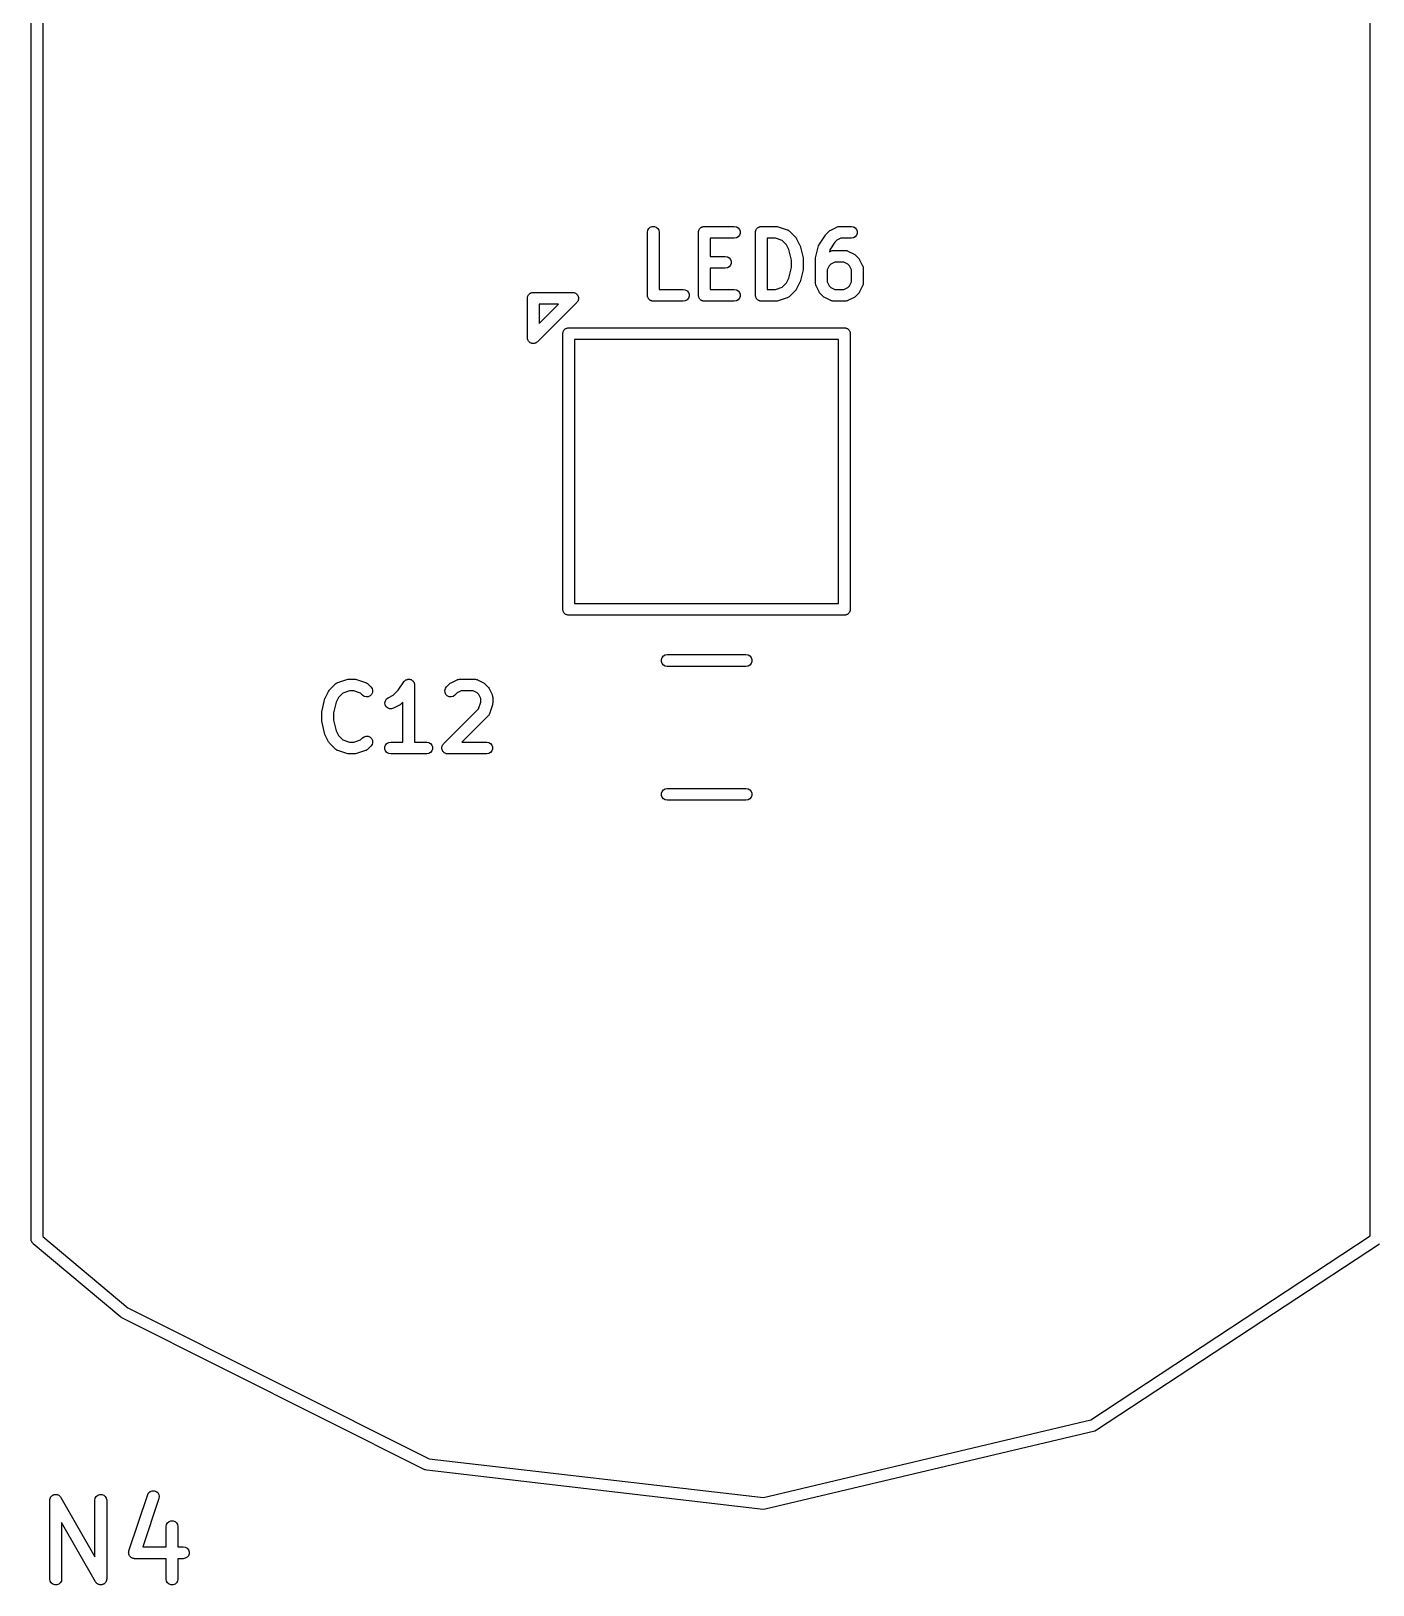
# Model space of a CAD drawing. Extents: x 76 to 223, y -93 to -41.
# Drawn here: x 151.43 to 168.46, y -73.39 to -53.66 of the extents above; entities that cross this region are included whole.
import ezdxf

# ---------------------------------------------------------------- set-up
doc = ezdxf.new("R2010")
doc.units = 0
doc.header["$MEASUREMENT"] = 0
doc.layers.add('BLACK', color=7, linetype='CONTINUOUS')

msp = doc.modelspace()

# ---------------------------------------------------------------- linework, layer by layer
at = {"layer": 'Black'}
for p, q in [((151.425, -69), (151.425, -51)), ((151.575, -51.0404), (151.575, -68.965)), ((168.425, -68.9596), (168.425, -51.035)), ((159.249, -56.2119), (159.253, -56.1863)), ((159.249, -57.0119), (159.249, -56.2119)), ((159.253, -56.1863), (159.266, -56.1637)), ((159.266, -56.1637), (159.286, -56.147)), ((159.286, -56.147), (159.311, -56.138)), ((159.311, -56.138), (159.337, -56.138)), ((159.337, -56.138), (159.361, -56.147)), ((159.361, -56.147), (159.381, -56.1637)), ((159.381, -56.1637), (159.394, -56.1863)), ((159.394, -56.1863), (159.399, -56.2119)), ((159.399, -56.2119), (159.399, -56.9369)), ((159.896, -56.2119), (159.898, -56.2054)), ((159.896, -57.0119), (159.896, -56.2119)), ((159.898, -56.1989), (159.9, -56.1927)), ((159.898, -56.2054), (159.898, -56.1989)), ((159.9, -56.1927), (159.901, -56.1863)), ((159.901, -56.1863), (159.904, -56.1806)), ((159.904, -56.1806), (159.906, -56.1744)), ((159.906, -56.1744), (159.911, -56.1694)), ((159.911, -56.1694), (159.914, -56.1637)), ((159.914, -56.1637), (159.919, -56.1595)), ((159.919, -56.1595), (159.923, -56.1545)), ((159.923, -56.1545), (159.929, -56.1512)), ((159.929, -56.1512), (159.934, -56.147)), ((159.934, -56.147), (159.94, -56.1447)), ((159.94, -56.1447), (159.946, -56.1414)), ((159.946, -56.1414), (159.952, -56.1403)), ((159.952, -56.1403), (159.958, -56.138)), ((159.958, -56.138), (159.965, -56.138)), ((159.965, -56.138), (159.971, -56.1369)), ((159.971, -56.1369), (160.352, -56.1369)), ((160.352, -56.1369), (160.378, -56.1414)), ((160.378, -56.1414), (160.401, -56.1545)), ((160.401, -56.1545), (160.417, -56.1744)), ((160.417, -56.1744), (160.426, -56.1989)), ((160.426, -56.2249), (160.417, -56.2494)), ((160.426, -56.1989), (160.426, -56.2249)), ((160.62, -56.2119), (160.621, -56.2054)), ((160.62, -57.0119), (160.62, -56.2119)), ((160.621, -56.1989), (160.624, -56.1927)), ((160.621, -56.2054), (160.621, -56.1989)), ((160.624, -56.1927), (160.625, -56.1863)), ((160.625, -56.1863), (160.628, -56.1806)), ((160.628, -56.1806), (160.63, -56.1744)), ((160.63, -56.1744), (160.635, -56.1694)), ((160.635, -56.1694), (160.638, -56.1637)), ((160.638, -56.1637), (160.643, -56.1595)), ((160.643, -56.1595), (160.647, -56.1545)), ((160.647, -56.1545), (160.653, -56.1512)), ((160.653, -56.1512), (160.658, -56.147)), ((160.658, -56.147), (160.664, -56.1447)), ((160.664, -56.1447), (160.67, -56.1414)), ((160.67, -56.1414), (160.676, -56.1403)), ((160.676, -56.1403), (160.682, -56.138)), ((160.682, -56.138), (160.689, -56.138)), ((160.689, -56.138), (160.695, -56.1369)), ((160.695, -56.1369), (160.886, -56.1369)), ((160.886, -56.1369), (160.898, -56.139)), ((160.898, -56.139), (160.909, -56.1408)), ((160.909, -56.1408), (161.024, -56.1788)), ((161.024, -56.1788), (161.028, -56.1809)), ((161.028, -56.1809), (161.032, -56.182)), ((161.032, -56.182), (161.039, -56.1871)), ((161.039, -56.1871), (161.047, -56.1913)), ((161.047, -56.1913), (161.049, -56.1945)), ((161.049, -56.1945), (161.053, -56.197)), ((161.053, -56.197), (161.129, -56.2732)), ((161.509, -56.2465), (161.514, -56.2411)), ((161.514, -56.2411), (161.518, -56.2351)), ((161.518, -56.2351), (161.556, -56.197)), ((161.556, -56.197), (161.566, -56.1901)), ((161.566, -56.1901), (161.576, -56.1829)), ((161.576, -56.1829), (161.652, -56.1448)), ((161.652, -56.1448), (161.656, -56.1436)), ((161.656, -56.1436), (161.66, -56.1414)), ((161.66, -56.1414), (161.669, -56.1399)), ((161.669, -56.1399), (161.677, -56.1374)), ((161.677, -56.1374), (161.681, -56.1377)), ((161.681, -56.1377), (161.686, -56.1369)), ((161.686, -56.1369), (161.838, -56.1369)), ((161.838, -56.1369), (161.864, -56.1414)), ((161.864, -56.1414), (161.886, -56.1545)), ((161.886, -56.1545), (161.903, -56.1744)), ((161.903, -56.1744), (161.912, -56.1989)), ((161.912, -56.2249), (161.903, -56.2494)), ((161.912, -56.1989), (161.912, -56.2249)), ((160.352, -56.2869), (160.046, -56.2869)), ((160.046, -56.2869), (160.046, -56.5179)), ((160.378, -56.2824), (160.352, -56.2869)), ((160.401, -56.2694), (160.378, -56.2824)), ((160.417, -56.2494), (160.401, -56.2694)), ((160.77, -56.2869), (160.77, -56.9369)), ((160.874, -56.2869), (160.77, -56.2869)), ((160.959, -56.3156), (160.874, -56.2869)), ((161.015, -56.3706), (160.959, -56.3156)), ((161.044, -56.4286), (161.015, -56.3706)), ((161.077, -56.564), (161.044, -56.4286)), ((161.129, -56.2732), (161.136, -56.283)), ((161.136, -56.283), (161.143, -56.2926)), ((161.143, -56.2926), (161.181, -56.3688)), ((161.181, -56.3688), (161.184, -56.3767)), ((161.184, -56.3767), (161.187, -56.3842)), ((161.187, -56.3842), (161.225, -56.5366)), ((161.384, -56.5366), (161.422, -56.3842)), ((161.422, -56.3842), (161.428, -56.3726)), ((161.428, -56.3726), (161.433, -56.3608)), ((161.433, -56.3608), (161.509, -56.2465)), ((161.565, -56.4332), (161.559, -56.4583)), ((161.63, -56.3359), (161.565, -56.4332)), ((161.593, -56.4447), (161.601, -56.4422)), ((161.601, -56.4422), (161.605, -56.4424)), ((161.605, -56.4424), (161.61, -56.4417)), ((161.61, -56.4417), (161.762, -56.4417)), ((161.654, -56.3116), (161.63, -56.3359)), ((161.703, -56.2869), (161.654, -56.3116)), ((161.838, -56.2869), (161.703, -56.2869)), ((161.762, -56.4417), (161.766, -56.4424)), ((161.766, -56.4424), (161.77, -56.4422)), ((161.77, -56.4422), (161.779, -56.4447)), ((161.864, -56.2824), (161.838, -56.2869)), ((161.886, -56.2694), (161.864, -56.2824)), ((161.903, -56.2494), (161.886, -56.2694)), ((160.046, -56.5179), (160.238, -56.5179)), ((160.238, -56.5179), (160.264, -56.5224)), ((160.264, -56.5224), (160.286, -56.5354)), ((160.286, -56.5354), (160.303, -56.5554)), ((160.303, -56.6304), (160.286, -56.6503)), ((160.303, -56.5554), (160.312, -56.5798)), ((160.312, -56.6059), (160.303, -56.6304)), ((160.312, -56.5798), (160.312, -56.6059)), ((161.077, -56.6598), (161.077, -56.564)), ((161.225, -56.5366), (161.226, -56.5457)), ((161.226, -56.5457), (161.227, -56.5548)), ((161.227, -56.5548), (161.227, -56.669)), ((161.382, -56.5548), (161.384, -56.5457)), ((161.382, -56.8595), (161.382, -56.5548)), ((161.384, -56.5457), (161.384, -56.5366)), ((161.557, -56.6373), (161.532, -56.6868)), ((161.578, -56.6164), (161.557, -56.6373)), ((161.559, -56.4583), (161.576, -56.4496)), ((161.576, -56.4496), (161.58, -56.4484)), ((161.627, -56.5917), (161.578, -56.6164)), ((161.58, -56.4484), (161.584, -56.4462)), ((161.584, -56.4462), (161.593, -56.4447)), ((161.744, -56.5917), (161.627, -56.5917)), ((161.794, -56.6164), (161.744, -56.5917)), ((161.779, -56.4447), (161.788, -56.4462)), ((161.788, -56.4462), (161.791, -56.4484)), ((161.791, -56.4484), (161.795, -56.4496)), ((161.815, -56.6373), (161.794, -56.6164)), ((161.795, -56.4496), (161.872, -56.4877)), ((161.839, -56.6868), (161.815, -56.6373)), ((161.872, -56.4877), (161.881, -56.4948)), ((161.881, -56.4948), (161.891, -56.5017)), ((161.891, -56.5017), (161.929, -56.5398)), ((161.929, -56.5398), (161.936, -56.5497)), ((161.936, -56.5497), (161.943, -56.5593)), ((161.943, -56.5593), (161.981, -56.6355)), ((161.981, -56.6355), (161.983, -56.6397)), ((161.983, -56.6397), (161.985, -56.6434)), ((160.238, -56.6679), (160.046, -56.6679)), ((160.046, -56.6679), (160.046, -56.9369)), ((160.264, -56.6633), (160.238, -56.6679)), ((160.286, -56.6503), (160.264, -56.6633)), ((161.015, -56.8532), (161.044, -56.7953)), ((161.044, -56.7953), (161.077, -56.6598)), ((161.225, -56.6872), (161.187, -56.8396)), ((161.226, -56.6781), (161.225, -56.6872)), ((161.227, -56.669), (161.226, -56.6781)), ((161.532, -56.6868), (161.532, -56.8418)), ((161.839, -56.8418), (161.839, -56.6868)), ((161.985, -56.6434), (161.986, -56.652)), ((161.986, -56.652), (161.989, -56.6605)), ((161.989, -56.6605), (161.989, -56.6648)), ((161.989, -56.6648), (161.989, -56.669)), ((161.989, -56.669), (161.989, -56.8595)), ((157.726, -57.037), (157.728, -57.0308)), ((157.728, -57.0308), (157.73, -57.0243)), ((157.73, -57.0243), (157.733, -57.0187)), ((157.733, -57.0187), (157.735, -57.0125)), ((157.735, -57.0125), (157.739, -57.0075)), ((157.739, -57.0075), (157.743, -57.0018)), ((157.743, -57.0018), (157.748, -56.9976)), ((157.748, -56.9976), (157.752, -56.9925)), ((157.752, -56.9925), (157.757, -56.9893)), ((157.757, -56.9893), (157.762, -56.985)), ((157.762, -56.985), (157.769, -56.9828)), ((157.769, -56.9828), (157.774, -56.9795)), ((157.774, -56.9795), (157.781, -56.9784)), ((157.781, -56.9784), (157.787, -56.9761)), ((157.787, -56.9761), (157.794, -56.9761)), ((157.794, -56.9761), (157.8, -56.975)), ((157.8, -56.975), (158.3, -56.975)), ((158.3, -56.975), (158.31, -56.9767)), ((158.31, -56.9767), (158.319, -56.9776)), ((158.319, -56.9776), (158.322, -56.9789)), ((158.322, -56.9789), (158.326, -56.9795)), ((158.326, -56.9795), (158.334, -56.9844)), ((158.334, -56.9844), (158.343, -56.9886)), ((158.343, -56.9886), (158.345, -56.9909)), ((158.345, -56.9909), (158.348, -56.9925)), ((158.348, -56.9925), (158.355, -57)), ((158.355, -57), (158.361, -57.007)), ((158.361, -57.007), (158.363, -57.01)), ((158.363, -57.01), (158.365, -57.0125)), ((158.365, -57.0125), (158.368, -57.0217)), ((158.368, -57.0217), (158.372, -57.0306)), ((158.372, -57.0306), (158.373, -57.0339)), ((158.373, -57.0339), (158.374, -57.037)), ((159.25, -57.0184), (159.249, -57.0119)), ((159.25, -57.0249), (159.25, -57.0184)), ((159.252, -57.0311), (159.25, -57.0249)), ((159.253, -57.0376), (159.252, -57.0311)), ((159.399, -56.9369), (159.705, -56.9369)), ((159.705, -56.9369), (159.73, -56.9414)), ((159.73, -56.9414), (159.753, -56.9545)), ((159.753, -56.9545), (159.77, -56.9744)), ((159.77, -56.9744), (159.779, -56.9989)), ((159.779, -57.0249), (159.77, -57.0494)), ((159.779, -56.9989), (159.779, -57.0249)), ((159.898, -57.0184), (159.896, -57.0119)), ((159.898, -57.0249), (159.898, -57.0184)), ((159.9, -57.0311), (159.898, -57.0249)), ((159.901, -57.0376), (159.9, -57.0311)), ((160.046, -56.9369), (160.352, -56.9369)), ((160.352, -56.9369), (160.378, -56.9414)), ((160.378, -56.9414), (160.401, -56.9545)), ((160.401, -56.9545), (160.417, -56.9744)), ((160.417, -56.9744), (160.426, -56.9989)), ((160.426, -57.0249), (160.417, -57.0494)), ((160.426, -56.9989), (160.426, -57.0249)), ((160.621, -57.0184), (160.62, -57.0119)), ((160.621, -57.0249), (160.621, -57.0184)), ((160.624, -57.0311), (160.621, -57.0249)), ((160.625, -57.0376), (160.624, -57.0311)), ((160.77, -56.9369), (160.874, -56.9369)), ((160.874, -56.9369), (160.959, -56.9083)), ((160.959, -56.9083), (161.015, -56.8532)), ((161.047, -57.0326), (161.039, -57.0367)), ((161.049, -57.0293), (161.047, -57.0326)), ((161.053, -57.0268), (161.049, -57.0293)), ((161.129, -56.9507), (161.053, -57.0268)), ((161.136, -56.9408), (161.129, -56.9507)), ((161.143, -56.9312), (161.136, -56.9408)), ((161.181, -56.855), (161.143, -56.9312)), ((161.184, -56.8471), (161.181, -56.855)), ((161.187, -56.8396), (161.184, -56.8471)), ((161.383, -56.8638), (161.382, -56.8595)), ((161.383, -56.8681), (161.383, -56.8638)), ((161.385, -56.8765), (161.383, -56.8681)), ((161.387, -56.8852), (161.385, -56.8765)), ((161.389, -56.8889), (161.387, -56.8852)), ((161.39, -56.8931), (161.389, -56.8889)), ((161.428, -56.9693), (161.39, -56.8931)), ((161.435, -56.9789), (161.428, -56.9693)), ((161.442, -56.9887), (161.435, -56.9789)), ((161.48, -57.0268), (161.442, -56.9887)), ((161.49, -57.0337), (161.48, -57.0268)), ((161.5, -57.0409), (161.49, -57.0337)), ((161.532, -56.8418), (161.557, -56.8913)), ((161.557, -56.8913), (161.578, -56.9122)), ((161.578, -56.9122), (161.627, -56.9369)), ((161.627, -56.9369), (161.744, -56.9369)), ((161.744, -56.9369), (161.794, -56.9122)), ((161.794, -56.9122), (161.815, -56.8913)), ((161.815, -56.8913), (161.839, -56.8418)), ((161.881, -57.0337), (161.872, -57.0409)), ((161.891, -57.0268), (161.881, -57.0337)), ((161.929, -56.9887), (161.891, -57.0268)), ((161.936, -56.9789), (161.929, -56.9887)), ((161.943, -56.9693), (161.936, -56.9789)), ((161.981, -56.8931), (161.943, -56.9693)), ((161.983, -56.8889), (161.981, -56.8931)), ((161.985, -56.8852), (161.983, -56.8889)), ((161.986, -56.8765), (161.985, -56.8852)), ((161.989, -56.8681), (161.986, -56.8765)), ((161.989, -56.8595), (161.989, -56.8638)), ((161.989, -56.8638), (161.989, -56.8681)), ((157.725, -57.05), (157.726, -57.0435)), ((157.725, -57.55), (157.725, -57.05)), ((157.726, -57.0435), (157.726, -57.037)), ((158.353, -57.103), (157.853, -57.603)), ((157.875, -57.125), (157.875, -57.3689)), ((157.875, -57.3689), (158.119, -57.125)), ((158.119, -57.125), (157.875, -57.125)), ((158.359, -57.095), (158.353, -57.103)), ((158.365, -57.0875), (158.359, -57.095)), ((158.366, -57.0844), (158.365, -57.0875)), ((158.368, -57.0817), (158.366, -57.0844)), ((158.371, -57.0722), (158.368, -57.0817)), ((158.374, -57.063), (158.371, -57.0722)), ((158.374, -57.037), (158.374, -57.0468)), ((158.374, -57.0468), (158.375, -57.0565)), ((158.375, -57.0565), (158.374, -57.0597)), ((158.374, -57.0597), (158.374, -57.063)), ((159.257, -57.0432), (159.253, -57.0376)), ((159.259, -57.0494), (159.257, -57.0432)), ((159.263, -57.0544), (159.259, -57.0494)), ((159.266, -57.0601), (159.263, -57.0544)), ((159.271, -57.0643), (159.266, -57.0601)), ((159.276, -57.0694), (159.271, -57.0643)), ((159.281, -57.0726), (159.276, -57.0694)), ((159.286, -57.0769), (159.281, -57.0726)), ((159.292, -57.0791), (159.286, -57.0769)), ((159.298, -57.0824), (159.292, -57.0791)), ((159.305, -57.0835), (159.298, -57.0824)), ((159.311, -57.0858), (159.305, -57.0835)), ((159.317, -57.0858), (159.311, -57.0858)), ((159.324, -57.0869), (159.317, -57.0858)), ((159.705, -57.0869), (159.324, -57.0869)), ((159.73, -57.0824), (159.705, -57.0869)), ((159.753, -57.0694), (159.73, -57.0824)), ((159.77, -57.0494), (159.753, -57.0694)), ((159.904, -57.0432), (159.901, -57.0376)), ((159.906, -57.0494), (159.904, -57.0432)), ((159.911, -57.0544), (159.906, -57.0494)), ((159.914, -57.0601), (159.911, -57.0544)), ((159.919, -57.0643), (159.914, -57.0601)), ((159.923, -57.0694), (159.919, -57.0643)), ((159.929, -57.0726), (159.923, -57.0694)), ((159.934, -57.0769), (159.929, -57.0726)), ((159.94, -57.0791), (159.934, -57.0769)), ((159.946, -57.0824), (159.94, -57.0791)), ((159.952, -57.0835), (159.946, -57.0824)), ((159.958, -57.0858), (159.952, -57.0835)), ((159.965, -57.0858), (159.958, -57.0858)), ((159.971, -57.0869), (159.965, -57.0858)), ((160.352, -57.0869), (159.971, -57.0869)), ((160.378, -57.0824), (160.352, -57.0869)), ((160.401, -57.0694), (160.378, -57.0824)), ((160.417, -57.0494), (160.401, -57.0694)), ((160.628, -57.0432), (160.625, -57.0376)), ((160.63, -57.0494), (160.628, -57.0432)), ((160.635, -57.0544), (160.63, -57.0494)), ((160.638, -57.0601), (160.635, -57.0544)), ((160.643, -57.0643), (160.638, -57.0601)), ((160.647, -57.0694), (160.643, -57.0643)), ((160.653, -57.0726), (160.647, -57.0694)), ((160.658, -57.0769), (160.653, -57.0726)), ((160.664, -57.0791), (160.658, -57.0769)), ((160.67, -57.0824), (160.664, -57.0791)), ((160.676, -57.0835), (160.67, -57.0824)), ((160.682, -57.0858), (160.676, -57.0835)), ((160.689, -57.0858), (160.682, -57.0858)), ((160.695, -57.0869), (160.689, -57.0858)), ((160.886, -57.0869), (160.695, -57.0869)), ((160.898, -57.0848), (160.886, -57.0869)), ((160.909, -57.0831), (160.898, -57.0848)), ((161.024, -57.045), (160.909, -57.0831)), ((161.028, -57.0429), (161.024, -57.045)), ((161.032, -57.0418), (161.028, -57.0429)), ((161.039, -57.0367), (161.032, -57.0418)), ((161.576, -57.079), (161.5, -57.0409)), ((161.58, -57.0802), (161.576, -57.079)), ((161.584, -57.0824), (161.58, -57.0802)), ((161.593, -57.0839), (161.584, -57.0824)), ((161.601, -57.0864), (161.593, -57.0839)), ((161.605, -57.0862), (161.601, -57.0864)), ((161.61, -57.0869), (161.605, -57.0862)), ((161.762, -57.0869), (161.61, -57.0869)), ((161.766, -57.0862), (161.762, -57.0869)), ((161.77, -57.0864), (161.766, -57.0862)), ((161.779, -57.0839), (161.77, -57.0864)), ((161.788, -57.0824), (161.779, -57.0839)), ((161.791, -57.0802), (161.788, -57.0824)), ((161.795, -57.079), (161.791, -57.0802)), ((161.872, -57.0409), (161.795, -57.079)), ((158.219, -57.4328), (158.224, -57.4295)), ((158.224, -57.4295), (158.231, -57.4284)), ((158.231, -57.4284), (158.237, -57.4261)), ((158.237, -57.4261), (158.244, -57.4261)), ((158.244, -57.4261), (158.25, -57.425)), ((158.25, -57.425), (161.75, -57.425)), ((161.75, -57.425), (161.756, -57.4261)), ((161.756, -57.4261), (161.763, -57.4261)), ((161.763, -57.4261), (161.769, -57.4284)), ((161.769, -57.4284), (161.776, -57.4295)), ((161.776, -57.4295), (161.781, -57.4328)), ((157.727, -57.5596), (157.725, -57.55)), ((157.728, -57.5694), (157.727, -57.5596)), ((157.729, -57.5724), (157.728, -57.5694)), ((157.73, -57.5757), (157.729, -57.5724)), ((157.734, -57.5841), (157.73, -57.5757)), ((157.739, -57.593), (157.734, -57.5841)), ((157.741, -57.5954), (157.739, -57.593)), ((157.743, -57.5982), (157.741, -57.5954)), ((157.75, -57.6045), (157.743, -57.5982)), ((157.757, -57.6114), (157.75, -57.6045)), ((157.76, -57.6128), (157.757, -57.6114)), ((157.762, -57.615), (157.76, -57.6128)), ((157.772, -57.6183), (157.762, -57.615)), ((157.781, -57.6224), (157.772, -57.6183)), ((157.784, -57.6227), (157.781, -57.6224)), ((157.787, -57.6239), (157.784, -57.6227)), ((157.797, -57.6239), (157.787, -57.6239)), ((157.807, -57.6247), (157.797, -57.6239)), ((157.81, -57.6239), (157.807, -57.6247)), ((157.813, -57.6239), (157.81, -57.6239)), ((157.822, -57.6205), (157.813, -57.6239)), ((157.832, -57.618), (157.822, -57.6205)), ((157.834, -57.6161), (157.832, -57.618)), ((157.838, -57.615), (157.834, -57.6161)), ((157.845, -57.6087), (157.838, -57.615)), ((157.853, -57.603), (157.845, -57.6087)), ((158.175, -57.5), (158.176, -57.4935)), ((158.175, -61), (158.175, -57.5)), ((158.176, -57.487), (158.178, -57.4808)), ((158.176, -57.4935), (158.176, -57.487)), ((158.178, -57.4808), (158.18, -57.4743)), ((158.18, -57.4743), (158.183, -57.4687)), ((158.183, -57.4687), (158.185, -57.4625)), ((158.185, -57.4625), (158.189, -57.4575)), ((158.189, -57.4575), (158.193, -57.4518)), ((158.193, -57.4518), (158.198, -57.4476)), ((158.198, -57.4476), (158.202, -57.4425)), ((158.202, -57.4425), (158.207, -57.4393)), ((158.207, -57.4393), (158.213, -57.435)), ((158.213, -57.435), (158.219, -57.4328)), ((158.325, -57.575), (158.325, -60.925)), ((161.675, -57.575), (158.325, -57.575)), ((161.675, -60.925), (161.675, -57.575)), ((161.781, -57.4328), (161.787, -57.435)), ((161.787, -57.435), (161.793, -57.4393)), ((161.793, -57.4393), (161.798, -57.4425)), ((161.798, -57.4425), (161.802, -57.4476)), ((161.802, -57.4476), (161.807, -57.4518)), ((161.807, -57.4518), (161.811, -57.4575)), ((161.811, -57.4575), (161.815, -57.4625)), ((161.815, -57.4625), (161.817, -57.4687)), ((161.817, -57.4687), (161.82, -57.4743)), ((161.82, -57.4743), (161.822, -57.4808)), ((161.822, -57.4808), (161.824, -57.487)), ((161.824, -57.487), (161.824, -57.4935)), ((161.824, -57.4935), (161.825, -57.5)), ((161.825, -57.5), (161.825, -61)), ((158.325, -60.925), (161.675, -60.925)), ((158.176, -61.0065), (158.175, -61)), ((158.176, -61.013), (158.176, -61.0065)), ((158.178, -61.0192), (158.176, -61.013)), ((158.18, -61.0257), (158.178, -61.0192)), ((158.183, -61.0313), (158.18, -61.0257)), ((158.185, -61.0375), (158.183, -61.0313)), ((158.189, -61.0425), (158.185, -61.0375)), ((158.193, -61.0482), (158.189, -61.0425)), ((158.198, -61.0524), (158.193, -61.0482)), ((158.202, -61.0575), (158.198, -61.0524)), ((158.207, -61.0607), (158.202, -61.0575)), ((158.213, -61.065), (158.207, -61.0607)), ((158.219, -61.0672), (158.213, -61.065)), ((158.224, -61.0705), (158.219, -61.0672)), ((158.231, -61.0716), (158.224, -61.0705)), ((158.237, -61.0739), (158.231, -61.0716)), ((158.244, -61.0739), (158.237, -61.0739)), ((158.25, -61.075), (158.244, -61.0739)), ((161.75, -61.075), (158.25, -61.075)), ((161.756, -61.0739), (161.75, -61.075)), ((161.763, -61.0739), (161.756, -61.0739)), ((161.769, -61.0716), (161.763, -61.0739)), ((161.776, -61.0705), (161.769, -61.0716)), ((161.781, -61.0672), (161.776, -61.0705)), ((161.787, -61.065), (161.781, -61.0672)), ((161.793, -61.0607), (161.787, -61.065)), ((161.798, -61.0575), (161.793, -61.0607)), ((161.802, -61.0524), (161.798, -61.0575)), ((161.807, -61.0482), (161.802, -61.0524)), ((161.811, -61.0425), (161.807, -61.0482)), ((161.815, -61.0375), (161.811, -61.0425)), ((161.817, -61.0313), (161.815, -61.0375)), ((161.82, -61.0257), (161.817, -61.0313)), ((161.822, -61.0192), (161.82, -61.0257)), ((161.824, -61.013), (161.822, -61.0192)), ((161.825, -61), (161.824, -61.0065)), ((161.824, -61.0065), (161.824, -61.013)), ((159.426, -61.637), (159.435, -61.6125)), ((159.426, -61.663), (159.426, -61.637)), ((159.435, -61.6875), (159.426, -61.663)), ((159.435, -61.6125), (159.452, -61.5925)), ((159.452, -61.7075), (159.435, -61.6875)), ((159.452, -61.5925), (159.474, -61.5795)), ((159.474, -61.7205), (159.452, -61.7075)), ((159.474, -61.5795), (159.5, -61.575)), ((159.5, -61.725), (159.474, -61.7205)), ((159.5, -61.575), (160.5, -61.575)), ((160.5, -61.725), (159.5, -61.725)), ((160.5, -61.575), (160.526, -61.5795)), ((160.526, -61.7205), (160.5, -61.725)), ((160.526, -61.5795), (160.548, -61.5925)), ((160.548, -61.7075), (160.526, -61.7205)), ((160.548, -61.5925), (160.565, -61.6125)), ((160.565, -61.6875), (160.548, -61.7075)), ((160.565, -61.6125), (160.574, -61.637)), ((160.574, -61.663), (160.565, -61.6875)), ((160.574, -61.637), (160.574, -61.663)), ((155.214, -62.0232), (155.29, -61.947)), ((155.29, -61.947), (155.293, -61.9445)), ((155.293, -61.9445), (155.296, -61.9413)), ((155.296, -61.9413), (155.304, -61.9371)), ((155.304, -61.9371), (155.311, -61.932)), ((155.311, -61.932), (155.315, -61.9309)), ((155.315, -61.9309), (155.319, -61.9288)), ((155.319, -61.9288), (155.433, -61.8908)), ((155.433, -61.8908), (155.445, -61.889)), ((155.445, -61.889), (155.457, -61.8869)), ((155.457, -61.8869), (155.533, -61.8869)), ((155.533, -61.8869), (155.545, -61.889)), ((155.545, -61.889), (155.557, -61.8908)), ((155.557, -61.8908), (155.671, -61.9288)), ((155.671, -61.9288), (155.675, -61.9309)), ((155.675, -61.9309), (155.679, -61.932)), ((155.679, -61.932), (155.687, -61.9371)), ((155.687, -61.9371), (155.694, -61.9413)), ((155.694, -61.9413), (155.697, -61.9445)), ((155.697, -61.9445), (155.701, -61.947)), ((155.701, -61.947), (155.739, -61.9851)), ((156.085, -62.0284), (156.157, -61.9203)), ((156.157, -61.9203), (156.16, -61.9173)), ((156.16, -61.9173), (156.162, -61.9137)), ((156.162, -61.9137), (156.168, -61.9079)), ((156.168, -61.9079), (156.175, -61.9015)), ((156.175, -61.9015), (156.178, -61.8996)), ((156.178, -61.8996), (156.182, -61.897)), ((156.182, -61.897), (156.19, -61.8939)), ((156.19, -61.8939), (156.198, -61.8899)), ((156.198, -61.8899), (156.202, -61.8895)), ((156.202, -61.8895), (156.206, -61.888)), ((156.206, -61.888), (156.215, -61.888)), ((156.215, -61.888), (156.224, -61.8871)), ((156.224, -61.8871), (156.228, -61.888)), ((156.228, -61.888), (156.232, -61.888)), ((156.232, -61.888), (156.24, -61.8911)), ((156.24, -61.8911), (156.249, -61.8932)), ((156.249, -61.8932), (156.253, -61.8955)), ((156.253, -61.8955), (156.257, -61.897)), ((156.257, -61.897), (156.263, -61.9027)), ((156.263, -61.9027), (156.271, -61.9077)), ((156.271, -61.9077), (156.273, -61.911)), ((156.273, -61.911), (156.276, -61.9137)), ((156.276, -61.9137), (156.281, -61.9214)), ((156.281, -61.9214), (156.286, -61.9287)), ((156.286, -61.9287), (156.287, -61.9327)), ((156.287, -61.9327), (156.29, -61.9363)), ((156.29, -61.9363), (156.291, -61.9451)), ((156.291, -61.9451), (156.294, -61.9537)), ((156.294, -61.9537), (156.293, -61.9578)), ((156.293, -61.9578), (156.294, -61.9619)), ((156.294, -61.9619), (156.294, -62.6869)), ((156.699, -61.9851), (156.737, -61.947)), ((156.737, -61.947), (156.747, -61.9401)), ((156.747, -61.9401), (156.757, -61.9329)), ((156.757, -61.9329), (156.833, -61.8948)), ((156.833, -61.8948), (156.837, -61.8936)), ((156.837, -61.8936), (156.841, -61.8914)), ((156.841, -61.8914), (156.85, -61.8899)), ((156.85, -61.8899), (156.858, -61.8874)), ((156.858, -61.8874), (156.862, -61.8877)), ((156.862, -61.8877), (156.867, -61.8869)), ((156.867, -61.8869), (157.057, -61.8869)), ((157.057, -61.8869), (157.061, -61.8877)), ((157.061, -61.8877), (157.066, -61.8874)), ((157.066, -61.8874), (157.074, -61.8899)), ((157.074, -61.8899), (157.083, -61.8914)), ((157.083, -61.8914), (157.087, -61.8936)), ((157.087, -61.8936), (157.091, -61.8948)), ((157.091, -61.8948), (157.167, -61.9329)), ((157.167, -61.9329), (157.177, -61.9401)), ((157.177, -61.9401), (157.186, -61.947)), ((157.186, -61.947), (157.224, -61.9851)), ((155.118, -62.2866), (155.156, -62.1342)), ((155.156, -62.1342), (155.159, -62.1267)), ((155.159, -62.1267), (155.161, -62.1188)), ((155.161, -62.1188), (155.2, -62.0426)), ((155.2, -62.0426), (155.207, -62.033)), ((155.207, -62.033), (155.214, -62.0232)), ((155.328, -62.1206), (155.299, -62.1786)), ((155.383, -62.0656), (155.328, -62.1206)), ((155.469, -62.0369), (155.383, -62.0656)), ((155.521, -62.0369), (155.469, -62.0369)), ((155.607, -62.0656), (155.521, -62.0369)), ((155.633, -62.0911), (155.607, -62.0656)), ((155.654, -62.1061), (155.633, -62.0911)), ((155.679, -62.1128), (155.654, -62.1061)), ((155.705, -62.1105), (155.679, -62.1128)), ((155.729, -62.0995), (155.705, -62.1105)), ((155.747, -62.0811), (155.729, -62.0995)), ((155.739, -61.9851), (155.754, -62.0064)), ((155.758, -62.0575), (155.747, -62.0811)), ((155.754, -62.0064), (155.76, -62.0316)), ((155.76, -62.0316), (155.758, -62.0575)), ((155.916, -62.186), (155.922, -62.1606)), ((155.922, -62.1606), (155.936, -62.1389)), ((155.936, -62.1389), (155.957, -62.1234)), ((155.957, -62.1234), (156.022, -62.0907)), ((156.022, -62.0907), (156.085, -62.0284)), ((156.678, -62.0316), (156.684, -62.0064)), ((156.68, -62.0575), (156.678, -62.0316)), ((156.691, -62.0811), (156.68, -62.0575)), ((156.684, -62.0064), (156.699, -61.9851)), ((156.709, -62.0995), (156.691, -62.0811)), ((156.733, -62.1105), (156.709, -62.0995)), ((156.759, -62.1128), (156.733, -62.1105)), ((156.784, -62.1061), (156.759, -62.1128)), ((156.805, -62.0911), (156.784, -62.1061)), ((156.835, -62.0616), (156.805, -62.0911)), ((156.884, -62.0369), (156.835, -62.0616)), ((157.039, -62.0369), (156.884, -62.0369)), ((157.089, -62.0616), (157.039, -62.0369)), ((157.11, -62.0825), (157.089, -62.0616)), ((157.135, -62.132), (157.11, -62.0825)), ((157.135, -62.1783), (157.135, -62.132)), ((157.224, -61.9851), (157.231, -61.9949)), ((157.231, -61.9949), (157.239, -62.0046)), ((157.239, -62.0046), (157.277, -62.0807)), ((157.277, -62.0807), (157.278, -62.0849)), ((157.278, -62.0849), (157.28, -62.0886)), ((157.28, -62.0886), (157.282, -62.0973)), ((157.282, -62.0973), (157.284, -62.1057)), ((157.284, -62.1057), (157.284, -62.11)), ((157.284, -62.11), (157.285, -62.1143)), ((157.285, -62.1143), (157.285, -62.1905)), ((155.115, -62.3048), (155.117, -62.2957)), ((155.115, -62.419), (155.115, -62.3048)), ((155.117, -62.2957), (155.118, -62.2866)), ((155.299, -62.1786), (155.265, -62.314)), ((155.265, -62.314), (155.265, -62.4098)), ((155.919, -62.2119), (155.916, -62.186)), ((155.93, -62.2352), (155.919, -62.2119)), ((155.949, -62.2531), (155.93, -62.2352)), ((155.973, -62.2634), (155.949, -62.2531)), ((155.999, -62.265), (155.973, -62.2634)), ((156.024, -62.2576), (155.999, -62.265)), ((156.1, -62.2195), (156.024, -62.2576)), ((156.11, -62.2123), (156.1, -62.2195)), ((156.12, -62.2054), (156.11, -62.2123)), ((156.144, -62.1811), (156.12, -62.2054)), ((156.144, -62.6869), (156.144, -62.1811)), ((156.661, -62.7089), (157.106, -62.2642)), ((157.224, -62.3578), (156.895, -62.6869)), ((157.106, -62.2642), (157.135, -62.1783)), ((157.227, -62.3543), (157.224, -62.3578)), ((157.23, -62.3514), (157.227, -62.3543)), ((157.234, -62.3437), (157.23, -62.3514)), ((157.239, -62.3365), (157.234, -62.3437)), ((157.241, -62.3323), (157.239, -62.3365)), ((157.243, -62.3285), (157.241, -62.3323)), ((157.281, -62.2142), (157.243, -62.3285)), ((157.282, -62.2023), (157.281, -62.2142)), ((157.285, -62.1905), (157.282, -62.2023)), ((155.117, -62.4281), (155.115, -62.419)), ((155.118, -62.4372), (155.117, -62.4281)), ((155.156, -62.5896), (155.118, -62.4372)), ((155.265, -62.4098), (155.299, -62.5453)), ((155.299, -62.5453), (155.328, -62.6032)), ((155.159, -62.5971), (155.156, -62.5896)), ((155.161, -62.605), (155.159, -62.5971)), ((155.2, -62.6812), (155.161, -62.605)), ((155.207, -62.6908), (155.2, -62.6812)), ((155.214, -62.7007), (155.207, -62.6908)), ((155.29, -62.7768), (155.214, -62.7007)), ((155.328, -62.6032), (155.383, -62.6583)), ((155.383, -62.6583), (155.469, -62.6869)), ((155.469, -62.6869), (155.521, -62.6869)), ((155.521, -62.6869), (155.607, -62.6583)), ((155.607, -62.6583), (155.633, -62.6327)), ((155.633, -62.6327), (155.654, -62.6177)), ((155.654, -62.6177), (155.679, -62.611)), ((155.679, -62.611), (155.705, -62.6133)), ((155.739, -62.7387), (155.701, -62.7768)), ((155.705, -62.6133), (155.729, -62.6243)), ((155.729, -62.6243), (155.747, -62.6427)), ((155.754, -62.7174), (155.739, -62.7387)), ((155.747, -62.6427), (155.758, -62.6663)), ((155.76, -62.6922), (155.754, -62.7174)), ((155.758, -62.6663), (155.76, -62.6922)), ((155.917, -62.7489), (155.926, -62.7244)), ((155.917, -62.7749), (155.917, -62.7489)), ((155.926, -62.7244), (155.942, -62.7045)), ((155.942, -62.7045), (155.965, -62.6914)), ((155.965, -62.6914), (155.99, -62.6869)), ((155.99, -62.6869), (156.144, -62.6869)), ((156.294, -62.6869), (156.448, -62.6869)), ((156.448, -62.6869), (156.473, -62.6914)), ((156.473, -62.6914), (156.496, -62.7045)), ((156.496, -62.7045), (156.513, -62.7244)), ((156.513, -62.7244), (156.521, -62.7489)), ((156.521, -62.7489), (156.521, -62.7749)), ((156.64, -62.7489), (156.644, -62.7397)), ((156.64, -62.7522), (156.64, -62.7489)), ((156.64, -62.7554), (156.64, -62.7522)), ((156.64, -62.7651), (156.64, -62.7554)), ((156.644, -62.7397), (156.646, -62.7302)), ((156.646, -62.7302), (156.648, -62.7275)), ((156.648, -62.7275), (156.649, -62.7244)), ((156.649, -62.7244), (156.656, -62.7169)), ((156.656, -62.7169), (156.661, -62.7089)), ((156.895, -62.6869), (157.21, -62.6869)), ((157.21, -62.6869), (157.235, -62.6914)), ((157.235, -62.6914), (157.258, -62.7045)), ((157.258, -62.7045), (157.274, -62.7244)), ((157.274, -62.7244), (157.283, -62.7489)), ((157.283, -62.7489), (157.283, -62.7749)), ((155.293, -62.7793), (155.29, -62.7768)), ((155.296, -62.7826), (155.293, -62.7793)), ((155.304, -62.7867), (155.296, -62.7826)), ((155.311, -62.7918), (155.304, -62.7867)), ((155.315, -62.7929), (155.311, -62.7918)), ((155.319, -62.795), (155.315, -62.7929)), ((155.433, -62.8331), (155.319, -62.795)), ((155.445, -62.8348), (155.433, -62.8331)), ((155.457, -62.8369), (155.445, -62.8348)), ((155.533, -62.8369), (155.457, -62.8369)), ((155.545, -62.8348), (155.533, -62.8369)), ((155.557, -62.8331), (155.545, -62.8348)), ((155.671, -62.795), (155.557, -62.8331)), ((155.675, -62.7929), (155.671, -62.795)), ((155.679, -62.7918), (155.675, -62.7929)), ((155.687, -62.7867), (155.679, -62.7918)), ((155.694, -62.7826), (155.687, -62.7867)), ((155.697, -62.7793), (155.694, -62.7826)), ((155.701, -62.7768), (155.697, -62.7793)), ((155.926, -62.7994), (155.917, -62.7749)), ((155.942, -62.8194), (155.926, -62.7994)), ((155.965, -62.8324), (155.942, -62.8194)), ((155.99, -62.8369), (155.965, -62.8324)), ((156.448, -62.8369), (155.99, -62.8369)), ((156.473, -62.8324), (156.448, -62.8369)), ((156.496, -62.8194), (156.473, -62.8324)), ((156.513, -62.7994), (156.496, -62.8194)), ((156.521, -62.7749), (156.513, -62.7994)), ((156.64, -62.7749), (156.64, -62.7651)), ((156.642, -62.778), (156.64, -62.7749)), ((156.642, -62.7813), (156.642, -62.778)), ((156.646, -62.7902), (156.642, -62.7813)), ((156.649, -62.7994), (156.646, -62.7902)), ((156.651, -62.8019), (156.649, -62.7994)), ((156.653, -62.8049), (156.651, -62.8019)), ((156.66, -62.8119), (156.653, -62.8049)), ((156.666, -62.8194), (156.66, -62.8119)), ((156.669, -62.821), (156.666, -62.8194)), ((156.671, -62.8233), (156.669, -62.821)), ((156.68, -62.8275), (156.671, -62.8233)), ((156.689, -62.8324), (156.68, -62.8275)), ((156.692, -62.833), (156.689, -62.8324)), ((156.695, -62.8344), (156.692, -62.833)), ((156.705, -62.8352), (156.695, -62.8344)), ((156.714, -62.8369), (156.705, -62.8352)), ((157.21, -62.8369), (156.714, -62.8369)), ((157.235, -62.8324), (157.21, -62.8369)), ((157.258, -62.8194), (157.235, -62.8324)), ((157.274, -62.7994), (157.258, -62.8194)), ((157.283, -62.7749), (157.274, -62.7994)), ((159.426, -63.337), (159.435, -63.3125)), ((159.426, -63.363), (159.426, -63.337)), ((159.435, -63.3125), (159.452, -63.2925)), ((159.452, -63.2925), (159.474, -63.2795)), ((159.474, -63.2795), (159.5, -63.275)), ((159.5, -63.275), (160.5, -63.275)), ((160.5, -63.275), (160.526, -63.2795)), ((160.526, -63.2795), (160.548, -63.2925)), ((160.548, -63.2925), (160.565, -63.3125)), ((160.565, -63.3125), (160.574, -63.337)), ((160.574, -63.337), (160.574, -63.363)), ((159.435, -63.3875), (159.426, -63.363)), ((159.452, -63.4075), (159.435, -63.3875)), ((159.474, -63.4205), (159.452, -63.4075)), ((159.5, -63.425), (159.474, -63.4205)), ((160.5, -63.425), (159.5, -63.425)), ((160.526, -63.4205), (160.5, -63.425)), ((160.548, -63.4075), (160.526, -63.4205)), ((160.565, -63.3875), (160.548, -63.4075)), ((160.574, -63.363), (160.565, -63.3875)), ((151.426, -69.0065), (151.425, -69)), ((151.426, -69.013), (151.426, -69.0065)), ((151.428, -69.0192), (151.426, -69.013)), ((151.43, -69.0257), (151.428, -69.0192)), ((151.433, -69.0313), (151.43, -69.0257)), ((151.435, -69.0375), (151.433, -69.0313)), ((151.439, -69.0425), (151.435, -69.0375)), ((151.443, -69.0482), (151.439, -69.0425)), ((151.448, -69.0524), (151.443, -69.0482)), ((151.452, -69.0575), (151.448, -69.0524)), ((152.565, -69.9912), (151.452, -69.0575)), ((151.575, -68.965), (152.654, -69.8706)), ((164.879, -71.2945), (168.425, -68.9596)), ((168.541, -69.0626), (164.95, -71.427)), ((152.572, -69.9955), (152.565, -69.9912)), ((152.579, -70.0007), (152.572, -69.9955)), ((156.422, -71.9283), (152.579, -70.0007)), ((152.654, -69.8706), (156.478, -71.7882)), ((160.722, -72.2821), (164.879, -71.2945)), ((164.927, -71.4374), (160.744, -72.4311)), ((164.95, -71.427), (164.927, -71.4374)), ((164.927, -71.4374), (164.927, -71.4374)), ((156.478, -71.7882), (160.722, -72.2821)), ((156.43, -71.9305), (156.422, -71.9283)), ((156.422, -71.9283), (156.422, -71.9283)), ((156.447, -71.9357), (156.43, -71.9305)), ((160.718, -72.4326), (156.447, -71.9357)), ((156.447, -71.9357), (156.447, -71.9357)), ((152.905, -72.245), (152.917, -72.2221)), ((152.917, -72.2221), (152.937, -72.2049)), ((152.937, -72.2049), (152.961, -72.1953)), ((152.961, -72.1953), (152.987, -72.1946)), ((152.987, -72.1946), (153.012, -72.2028)), ((153.012, -72.2028), (153.032, -72.219)), ((153.032, -72.219), (153.046, -72.2412)), ((151.663, -72.3164), (151.664, -72.3098)), ((151.663, -73.3164), (151.663, -72.3164)), ((151.664, -72.303), (151.667, -72.297)), ((151.664, -72.3098), (151.664, -72.303)), ((151.667, -72.297), (151.668, -72.2907)), ((151.668, -72.2907), (151.671, -72.2849)), ((151.671, -72.2849), (151.673, -72.2786)), ((151.673, -72.2786), (151.677, -72.2737)), ((151.677, -72.2737), (151.681, -72.2682)), ((151.681, -72.2682), (151.686, -72.2638)), ((151.686, -72.2638), (151.69, -72.2587)), ((151.69, -72.2587), (151.696, -72.2555)), ((151.696, -72.2555), (151.701, -72.2514)), ((151.701, -72.2514), (151.707, -72.2491)), ((151.707, -72.2491), (151.713, -72.2458)), ((151.713, -72.2458), (151.719, -72.2447)), ((151.719, -72.2447), (151.725, -72.2425)), ((151.725, -72.2425), (151.732, -72.2425)), ((151.732, -72.2425), (151.738, -72.2414)), ((151.738, -72.2414), (151.745, -72.2425)), ((151.745, -72.2425), (151.751, -72.2425)), ((151.751, -72.2425), (151.757, -72.2448)), ((151.757, -72.2448), (151.764, -72.246)), ((151.764, -72.246), (151.77, -72.2492)), ((151.77, -72.2492), (151.776, -72.2514)), ((151.776, -72.2514), (151.781, -72.2558)), ((151.781, -72.2558), (151.787, -72.2591)), ((151.787, -72.2591), (151.791, -72.2641)), ((151.791, -72.2641), (151.796, -72.2682)), ((151.796, -72.2682), (151.799, -72.274)), ((151.799, -72.274), (151.803, -72.2792)), ((151.803, -72.2792), (152.235, -73.034)), ((152.235, -72.3164), (152.239, -72.2907)), ((152.235, -73.034), (152.235, -72.3164)), ((152.239, -72.2907), (152.252, -72.2682)), ((152.252, -72.2682), (152.272, -72.2514)), ((152.272, -72.2514), (152.296, -72.2425)), ((152.296, -72.2425), (152.323, -72.2425)), ((152.323, -72.2425), (152.347, -72.2514)), ((152.347, -72.2514), (152.367, -72.2682)), ((152.367, -72.2682), (152.38, -72.2907)), ((152.38, -72.2907), (152.385, -72.3164)), ((152.385, -72.3164), (152.385, -73.3164)), ((152.667, -72.9593), (152.905, -72.245)), ((153.047, -72.2925), (152.842, -72.908)), ((153.046, -72.2412), (153.051, -72.2667)), ((153.051, -72.2667), (153.047, -72.2925)), ((152.244, -73.3536), (151.813, -72.5988)), ((151.813, -72.5988), (151.813, -73.3164)), ((153.139, -72.6497), (153.144, -72.6241)), ((153.144, -72.6241), (153.157, -72.6015)), ((153.157, -72.6015), (153.177, -72.5848)), ((153.177, -72.5848), (153.201, -72.5759)), ((153.201, -72.5759), (153.227, -72.5759)), ((153.227, -72.5759), (153.252, -72.5848)), ((153.252, -72.5848), (153.272, -72.6015)), ((153.272, -72.6015), (153.285, -72.6241)), ((153.285, -72.6241), (153.289, -72.6497)), ((160.744, -72.4311), (160.718, -72.4326)), ((160.718, -72.4326), (160.718, -72.4326)), ((153.139, -72.908), (153.139, -72.6497)), ((153.289, -72.6497), (153.289, -72.908)), ((152.663, -72.9851), (152.664, -72.9776)), ((152.664, -72.9905), (152.663, -72.9851)), ((152.664, -72.97), (152.666, -72.9648)), ((152.664, -72.9776), (152.664, -72.97)), ((152.664, -72.9961), (152.664, -72.9905)), ((152.667, -73.0032), (152.664, -72.9961)), ((152.666, -72.9648), (152.667, -72.9593)), ((152.668, -73.0106), (152.667, -73.0032)), ((152.671, -73.0153), (152.668, -73.0106)), ((152.673, -73.0205), (152.671, -73.0153)), ((152.678, -73.0264), (152.673, -73.0205)), ((152.842, -72.908), (153.139, -72.908)), ((153.289, -72.908), (153.357, -72.908)), ((153.357, -72.908), (153.383, -72.9126)), ((153.383, -72.9126), (153.405, -72.9256)), ((153.405, -72.9256), (153.422, -72.9455)), ((153.422, -73.0205), (153.405, -73.0405)), ((153.422, -72.9455), (153.431, -72.97)), ((153.431, -72.9961), (153.422, -73.0205)), ((153.431, -72.97), (153.431, -72.9961)), ((152.682, -73.0328), (152.678, -73.0264)), ((152.686, -73.0363), (152.682, -73.0328)), ((152.69, -73.0405), (152.686, -73.0363)), ((152.696, -73.0443), (152.69, -73.0405)), ((152.702, -73.049), (152.696, -73.0443)), ((152.708, -73.0508), (152.702, -73.049)), ((152.712, -73.0535), (152.708, -73.0508)), ((152.72, -73.0548), (152.712, -73.0535)), ((152.727, -73.0572), (152.72, -73.0548)), ((152.733, -73.0571), (152.727, -73.0572)), ((152.738, -73.058), (152.733, -73.0571)), ((153.139, -73.058), (152.738, -73.058)), ((153.139, -73.3164), (153.139, -73.058)), ((153.357, -73.058), (153.289, -73.058)), ((153.289, -73.058), (153.289, -73.3164)), ((153.383, -73.0535), (153.357, -73.058)), ((153.405, -73.0405), (153.383, -73.0535)), ((151.668, -73.342), (151.663, -73.3164)), ((151.681, -73.3646), (151.668, -73.342)), ((151.701, -73.3813), (151.681, -73.3646)), ((151.725, -73.3902), (151.701, -73.3813)), ((151.751, -73.3902), (151.725, -73.3902)), ((151.776, -73.3813), (151.751, -73.3902)), ((151.796, -73.3646), (151.776, -73.3813)), ((151.809, -73.342), (151.796, -73.3646)), ((151.813, -73.3164), (151.809, -73.342)), ((152.249, -73.3588), (152.244, -73.3536)), ((152.252, -73.3646), (152.249, -73.3588)), ((152.257, -73.3687), (152.252, -73.3646)), ((152.261, -73.3736), (152.257, -73.3687)), ((152.267, -73.377), (152.261, -73.3736)), ((152.272, -73.3813), (152.267, -73.377)), ((152.278, -73.3835), (152.272, -73.3813)), ((152.284, -73.3867), (152.278, -73.3835)), ((152.29, -73.3879), (152.284, -73.3867)), ((152.296, -73.3902), (152.29, -73.3879)), ((152.303, -73.3902), (152.296, -73.3902)), ((152.309, -73.3914), (152.303, -73.3902)), ((152.316, -73.3902), (152.309, -73.3914)), ((152.323, -73.3902), (152.316, -73.3902)), ((152.329, -73.3881), (152.323, -73.3902)), ((152.335, -73.387), (152.329, -73.3881)), ((152.341, -73.3836), (152.335, -73.387)), ((152.347, -73.3813), (152.341, -73.3836)), ((152.352, -73.3772), (152.347, -73.3813)), ((152.357, -73.374), (152.352, -73.3772)), ((152.362, -73.3689), (152.357, -73.374)), ((152.367, -73.3646), (152.362, -73.3689)), ((152.37, -73.3591), (152.367, -73.3646)), ((152.374, -73.3542), (152.37, -73.3591)), ((152.377, -73.3479), (152.374, -73.3542)), ((152.38, -73.342), (152.377, -73.3479)), ((152.381, -73.3357), (152.38, -73.342)), ((152.383, -73.3297), (152.381, -73.3357)), ((152.385, -73.3164), (152.383, -73.323)), ((152.383, -73.323), (152.383, -73.3297)), ((153.144, -73.342), (153.139, -73.3164)), ((153.157, -73.3646), (153.144, -73.342)), ((153.177, -73.3813), (153.157, -73.3646)), ((153.201, -73.3902), (153.177, -73.3813)), ((153.227, -73.3902), (153.201, -73.3902)), ((153.252, -73.3813), (153.227, -73.3902)), ((153.272, -73.3646), (153.252, -73.3813)), ((153.285, -73.342), (153.272, -73.3646)), ((153.289, -73.3164), (153.285, -73.342))]:
    msp.add_line(p, q, dxfattribs=at)

doc.saveas('drawing.dxf')
